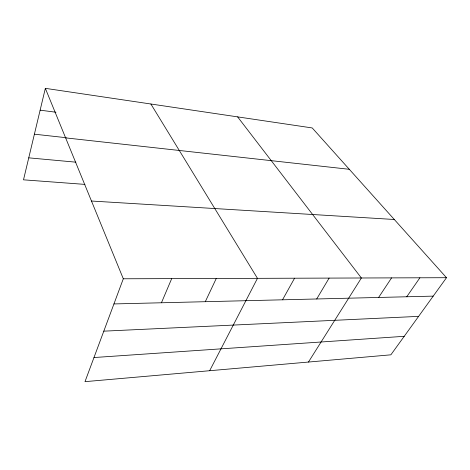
<?xml version="1.0" encoding="UTF-8"?>
<svg xmlns="http://www.w3.org/2000/svg" width="470" height="470" viewBox="0 0 470 470"><rect width="100%" height="100%" fill="white"/><g stroke="black" fill="none" stroke-linecap="round" stroke-linejoin="round"><path stroke-width="0.7" d="M45.343 88.342L123.305 278.781L84.994 381.658L390.864 354.821L446.5 277.705L312.227 127.946L45.343 88.342L23.5 179.828L84.947 184.393M161.439 302.774L171.697 278.622M205.29 301.699L216.27 278.475M209.667 370.718L257.466 278.334L150.876 104.005M282.523 299.813L294.567 278.211M316.704 298.973L329.123 278.099M308.455 362.053L361.383 277.993L237.626 116.877M378.614 297.463L391.575 277.887M406.744 296.77L419.892 277.793M93.977 357.541L404.218 336.309M103.8 331.162L418.6 316.375M113.94 303.937L433.211 296.124M123.305 278.781L446.5 277.705M91.474 201.025L394.306 219.49M28.752 157.844L75.882 162.174M34.398 134.185L66.153 137.704M65.624 137.88L349.304 169.3M40.132 110.168L55.965 112.236"/></g></svg>
